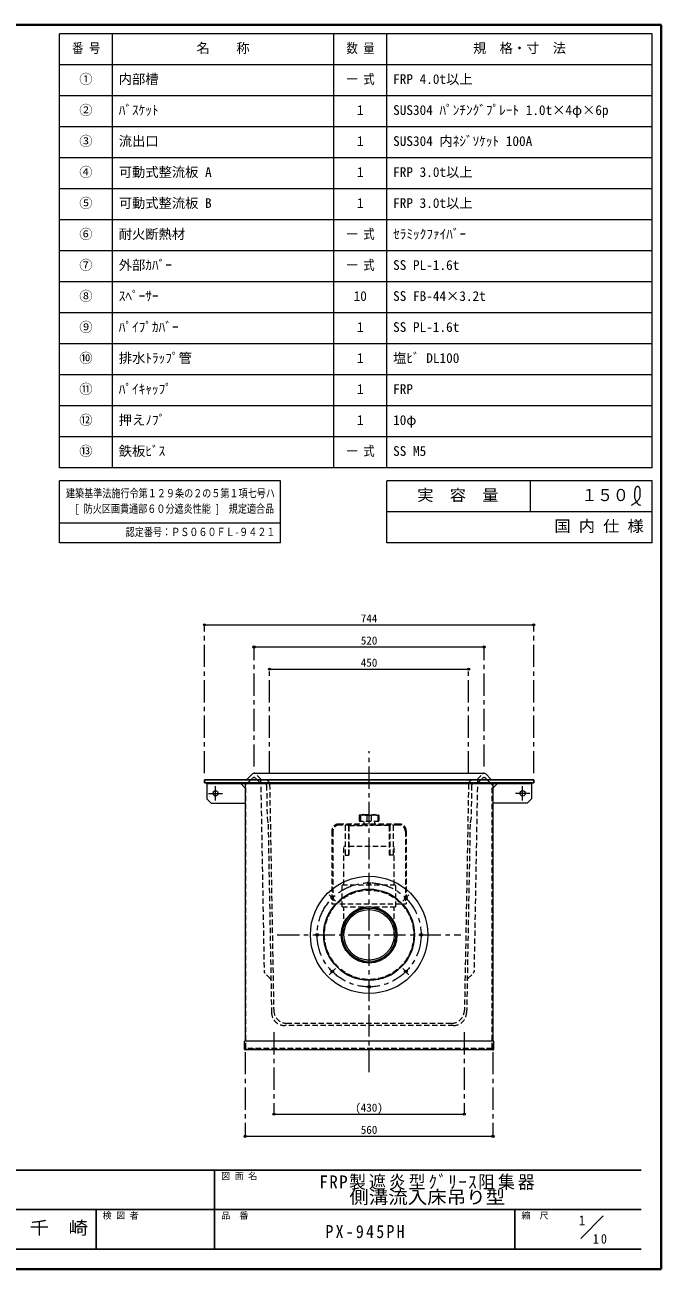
# Model space of a CAD drawing. Units: millimetres at full size, sheet at 1:10. Extents: x -2114 to 1936, y -1399 to 1411.
# Drawn here: x 498 to 1936, y -1399 to 1411 of the extents above; entities that cross this region are included whole.
import ezdxf
from ezdxf.enums import TextEntityAlignment as Align

# ---------------------------------------------------------------- set-up
doc = ezdxf.new("R2010")
doc.units = ezdxf.units.MM
doc.header["$LTSCALE"] = 10
doc.header["$PDMODE"] = 32
doc.header["$PDSIZE"] = 5
doc.linetypes.add('CHAIN1', pattern=[8, 5, -1, 1, -1])
doc.linetypes.add('DASHED1', pattern=[1.8, 1.2, -0.6])
doc.layers.add('0-0_ﾚｲﾔ1', color=4, linetype='Continuous', lineweight=9)
doc.styles.add('ＭＳ ゴシック', font='')
doc.styles.get('ＭＳ ゴシック').set_extended_font_data('MS Gothic')

msp = doc.modelspace()

# ---------------------------------------------------------------- linework, layer by layer
at = {"layer": '0-0_ﾚｲﾔ1', "color": 1, "lineweight": 40}
for p, q in [((1936.08, 1411.36), (-2113.92, 1411.36)), ((1936.08, -1398.64), (1936.08, 1411.36)), ((1936.08, -1398.64), (-2113.92, -1398.64))]:
    msp.add_line(p, q, dxfattribs=at)
at = {"layer": '0-0_ﾚｲﾔ1', "color": 3, "lineweight": 18}
for p, q in [((576.08, 411.36), (576.08, 1391.36)), ((696.08, 411.36), (696.08, 1391.36)), ((1196.08, 411.36), (1196.08, 1391.36)), ((1316.08, 411.36), (1316.08, 1391.36)), ((1916.08, 1321.36), (576.08, 1321.36)), ((1916.08, 1251.36), (576.08, 1251.36)), ((1916.08, 1181.36), (576.08, 1181.36)), ((1916.08, 1111.36), (576.08, 1111.36)), ((1916.08, 1041.36), (576.08, 1041.36)), ((1916.08, 971.36), (576.08, 971.36)), ((1916.08, 901.36), (576.08, 901.36)), ((1916.08, 831.36), (576.08, 831.36)), ((1916.08, 761.36), (576.08, 761.36)), ((1916.08, 691.36), (576.08, 691.36)), ((1916.08, 621.36), (576.08, 621.36)), ((1916.08, 551.36), (576.08, 551.36)), ((1916.08, 481.36), (576.08, 481.36)), ((1916.08, 411.36), (576.08, 411.36)), ((1076.08, 381.36), (576.08, 381.36)), ((576.08, 241.36), (576.08, 381.36)), ((1076.08, 241.36), (1076.08, 381.36)), ((1316.08, 241.36), (1316.08, 381.36)), ((1641.08, 311.36), (1641.08, 381.36)), ((1916.08, 311.36), (1316.08, 311.36)), ((1076.08, 286.36), (576.08, 286.36)), ((1076.08, 241.36), (576.08, 241.36)), ((1916.08, 241.36), (1316.08, 241.36))]:
    msp.add_line(p, q, dxfattribs=at)
at = {"layer": '0-0_ﾚｲﾔ1'}
for p, q in [((904.08, 56.36), (1648.08, 56.36)), ((1536.08, 6.36), (1016.08, 6.36)), ((1051.08, -43.64), (1501.08, -43.64)), ((909.08, -302.24), (909.08, -336.24)), ((996.08, -312.24), (986.08, -302.24)), ((1556.08, -312.24), (1566.08, -302.24)), ((1643.08, -302.24), (1643.08, -336.24)), ((909.08, -336.24), (919.08, -346.24)), ((1643.08, -336.24), (1633.08, -346.24)), ((919.08, -346.24), (996.08, -346.24)), ((1633.08, -346.24), (1556.08, -346.24)), ((1061.08, -1048.64), (1491.08, -1048.64)), ((996.08, -1098.64), (1556.08, -1098.64))]:
    msp.add_line(p, q, dxfattribs=at)
at = {"layer": '0-0_ﾚｲﾔ1', "linetype": 'CHAIN1'}
for p, q in [((904.08, -278.64), (904.08, 56.36)), ((1648.08, -278.64), (1648.08, 56.36)), ((1016.08, -263.64), (1016.08, 6.36)), ((1536.08, -263.64), (1536.08, 6.36)), ((1051.08, -278.64), (1051.08, -43.64)), ((1501.08, -278.64), (1501.08, -43.64)), ((1276.08, -953.64), (1276.08, -228.64)), ((929.08, -340.24), (929.08, -308.24)), ((1623.08, -340.24), (1623.08, -308.24)), ((913.08, -324.24), (945.08, -324.24)), ((1639.08, -324.24), (1607.08, -324.24)), ((1185.92, -553.48), (1200.06, -567.62)), ((1352.09, -567.62), (1366.23, -553.48)), ((1068.58, -643.64), (1483.58, -643.64)), ((1185.92, -733.79), (1200.06, -719.65)), ((1352.09, -719.65), (1366.23, -733.79)), ((1061.08, -863.64), (1061.08, -1048.64)), ((1491.08, -863.64), (1491.08, -1048.64)), ((996.08, -908.64), (996.08, -1098.64)), ((1556.08, -908.64), (1556.08, -1098.64))]:
    msp.add_line(p, q, dxfattribs=at)
at = {"layer": '0-0_ﾚｲﾔ1', "color": 7, "lineweight": 18}
for p, q in [((1000.76, -292.13), (1012.51, -280.14)), ((1016.08, -278.64), (1536.08, -278.64)), ((1551.4, -292.13), (1539.65, -280.14)), ((909.08, -300.64), (909.08, -302.24)), ((909.08, -302.24), (1643.08, -302.24)), ((996.08, -303.04), (996.08, -883.64)), ((1556.08, -303.04), (1556.08, -883.64)), ((1643.08, -300.64), (1643.08, -302.24)), ((1557.68, -883.64), (994.48, -883.64)), ((994.48, -902.04), (994.48, -883.64)), ((1557.68, -902.04), (1557.68, -883.64)), ((1556.08, -903.64), (996.08, -903.64)), ((1754.86, -1329.14), (1805.36, -1278.64))]:
    msp.add_line(p, q, dxfattribs=at)
at = {"layer": '0-0_ﾚｲﾔ1', "linetype": 'DASHED1'}
for p, q in [((1031.4, -292.13), (1019.65, -280.14)), ((1520.76, -292.13), (1532.51, -280.14)), ((997.68, -899.64), (997.68, -302.24)), ((1003.7, -299.13), (1012.51, -290.14)), ((1028.45, -299.13), (1019.65, -290.14)), ((1031.04, -291.77), (1038.95, -726.59)), ((1051.26, -303.45), (1060.54, -814.18)), ((1500.9, -303.45), (1491.61, -814.18)), ((1507.86, -305.55), (1506.53, -378.64)), ((1521.12, -291.77), (1513.21, -726.59)), ((1523.7, -299.13), (1532.51, -290.14)), ((1548.45, -299.13), (1539.65, -290.14)), ((1554.48, -899.64), (1554.48, -302.24)), ((1253.68, -374.44), (1253.68, -387.64)), ((1256.68, -374.44), (1253.68, -374.44)), ((1298.47, -387.64), (1253.68, -387.64)), ((1262.38, -371.73), (1254.47, -373.46)), ((1256.68, -374.44), (1256.68, -387.64)), ((1263.24, -371.64), (1288.92, -371.64)), ((1264.08, -387.64), (1264.08, -393.64)), ((1271.24, -374.44), (1271.24, -387.64)), ((1280.92, -374.44), (1271.24, -374.44)), ((1280.92, -374.44), (1280.92, -387.64)), ((1288.08, -387.64), (1288.08, -393.64)), ((1289.77, -371.73), (1297.69, -373.46)), ((1295.48, -374.44), (1295.48, -387.64)), ((1506.53, -378.64), (1504.26, -393.64)), ((1047.9, -393.64), (1055.63, -819.18)), ((1192.08, -408.64), (1192.08, -573.64)), ((1194.08, -410.64), (1194.08, -573.64)), ((1345.08, -393.64), (1207.08, -393.64)), ((1343.08, -395.64), (1209.08, -395.64)), ((1221.67, -397.14), (1221.67, -463.64)), ((1229.17, -397.14), (1229.17, -463.64)), ((1230.46, -398.14), (1230.46, -463.64)), ((1231.46, -397.14), (1272.68, -397.14)), ((1272.68, -395.64), (1272.68, -397.14)), ((1279.47, -395.64), (1279.47, -397.14)), ((1320.69, -397.14), (1279.47, -397.14)), ((1321.69, -398.14), (1321.69, -463.64)), ((1322.99, -397.14), (1322.99, -463.64)), ((1330.49, -397.14), (1330.49, -463.64)), ((1358.08, -410.64), (1358.08, -573.64)), ((1360.08, -408.64), (1360.08, -573.64)), ((1504.26, -393.64), (1496.52, -819.18)), ((1219.08, -443.64), (1221.67, -443.64)), ((1219.08, -530.64), (1219.08, -443.64)), ((1230.46, -443.64), (1321.69, -443.64)), ((1330.49, -443.64), (1333.08, -443.64)), ((1333.08, -530.64), (1333.08, -443.64)), ((1221.67, -463.64), (1230.46, -463.64)), ((1330.49, -463.64), (1321.69, -463.64)), ((1215.58, -530.64), (1336.58, -530.64)), ((1215.58, -580.64), (1215.58, -530.64)), ((1336.58, -580.64), (1336.58, -530.64)), ((1192.08, -573.64), (1360.08, -573.64)), ((1215.58, -580.64), (1336.58, -580.64)), ((1219.08, -643.64), (1219.08, -580.64)), ((1333.08, -643.64), (1333.08, -580.64)), ((1052.8, -742.2), (1040.44, -730.07)), ((1499.36, -742.2), (1511.71, -730.07)), ((1466.53, -848.64), (1085.63, -848.64)), ((1461.62, -843.64), (1090.54, -843.64)), ((996.08, -901.24), (996.08, -883.64)), ((1556.08, -901.24), (1556.08, -883.64)), ((1555.28, -902.04), (996.88, -902.04)), ((1553.68, -900.44), (998.48, -900.44)), ((1016.08, -900.44), (1016.08, -902.04)), ((1536.08, -900.44), (1536.08, -902.04))]:
    msp.add_line(p, q, dxfattribs=at)
at = {"layer": '0-0_ﾚｲﾔ1', "color": 5, "lineweight": 25}
for p, q in [((904.08, -293.64), (904.08, -300.64)), ((904.08, -293.64), (1648.08, -293.64)), ((904.08, -300.64), (1648.08, -300.64)), ((1648.08, -293.64), (1648.08, -300.64))]:
    msp.add_line(p, q, dxfattribs=at)
at = {"layer": '0-0_ﾚｲﾔ1', "color": 6, "lineweight": 25}
for p, q in [((-2068.92, -1175.06), (1891.08, -1175.06)), ((926.79, -1353.64), (926.79, -1175.06)), ((1891.08, -1264.35), (-144.64, -1264.35)), ((658.94, -1353.64), (658.94, -1264.35)), ((1605.36, -1353.64), (1605.36, -1264.35)), ((1891.08, -1353.64), (-2068.92, -1353.64))]:
    msp.add_line(p, q, dxfattribs=at)
at = {"layer": '0-0_ﾚｲﾔ1', "color": 3, "lineweight": 18}
for points in [[(1916.08, 411.36), (1916.08, 1391.36), (576.08, 1391.36)], [(1916.08, 241.36), (1916.08, 381.36), (1316.08, 381.36)], [(1869.29, 327.01), (1870.38, 327.63), (1872.25, 328.72), (1874.1, 329.84), (1875.93, 331), (1877.71, 332.22), (1879.45, 333.52), (1880.44, 334.31), (1881.16, 334.93), (1882.36, 336.05), (1883.51, 337.23), (1884.57, 338.47), (1885.54, 339.78), (1886.39, 341.16), (1886.83, 341.99), (1887.15, 342.67), (1887.62, 343.87), (1888.02, 345.1), (1888.34, 346.36), (1888.58, 347.63), (1888.76, 348.92), (1888.84, 349.66), (1888.9, 350.43), (1888.95, 351.76), (1888.97, 353.09), (1888.95, 354.42), (1888.91, 355.75), (1888.86, 357.1), (1888.84, 357.88), (1888.82, 358.71), (1888.76, 360.14), (1888.65, 361.56), (1888.43, 362.95), (1888.05, 364.29), (1887.46, 365.58), (1887.01, 366.29), (1886.72, 366.67), (1886.17, 367.29), (1885.54, 367.84), (1884.87, 368.3)], [(1884.87, 368.3), (1884.16, 368.63), (1883.42, 368.82), (1882.99, 368.85), (1882.64, 368.82), (1882.03, 368.69), (1881.43, 368.46), (1880.86, 368.13), (1880.31, 367.74), (1879.8, 367.3), (1879.52, 367.02), (1879.14, 366.59), (1878.57, 365.8), (1878.09, 364.96), (1877.69, 364.09), (1877.36, 363.18), (1877.1, 362.26), (1876.96, 361.72), (1876.82, 361.04), (1876.61, 359.87), (1876.45, 358.68), (1876.31, 357.49), (1876.21, 356.3), (1876.11, 355.11), (1876.05, 354.41), (1875.98, 353.58), (1875.86, 352.15), (1875.76, 350.72), (1875.7, 349.3), (1875.7, 347.88), (1875.78, 346.46), (1875.87, 345.64), (1875.97, 344.93), (1876.21, 343.72), (1876.52, 342.52), (1876.89, 341.33), (1877.31, 340.15), (1877.78, 338.99), (1878.06, 338.33), (1878.27, 337.86)], [(1878.27, 337.86), (1878.65, 337.04), (1879.05, 336.24), (1879.46, 335.44), (1879.9, 334.64), (1880.35, 333.86), (1880.62, 333.4), (1880.94, 332.87), (1881.53, 331.97), (1882.16, 331.09), (1882.83, 330.27), (1883.55, 329.5), (1884.34, 328.82), (1884.82, 328.47), (1885.24, 328.2), (1885.99, 327.8), (1886.77, 327.45), (1887.58, 327.14), (1888.42, 326.86), (1889.26, 326.6), (1889.75, 326.46)]]:
    msp.add_lwpolyline(points, dxfattribs=at)
at = {"layer": '0-0_ﾚｲﾔ1', "linetype": 'DASHED1'}
for points in [[(1044.29, -305.55), (1045.62, -378.64), (1047.9, -393.64)], [(1295.48, -374.44), (1298.47, -374.44), (1298.47, -387.64)]]:
    msp.add_lwpolyline(points, dxfattribs=at)
at = {"layer": '0-0_ﾚｲﾔ1'}
for centre, radius in [((929.08, -324.24), 6), ((1623.08, -324.24), 6), ((1276.08, -643.64), 60.5), ((1276.08, -643.64), 57)]:
    msp.add_circle(centre, radius, dxfattribs=at)
at = {"layer": '0-0_ﾚｲﾔ1', "color": 7, "lineweight": 18}
for centre, radius in [((1276.08, -643.64), 132.5), ((1192.99, -560.55), 3), ((1359.16, -560.55), 3), ((1158.58, -643.64), 3), ((1393.58, -643.64), 3), ((1192.99, -726.72), 3), ((1359.16, -726.72), 3), ((1276.08, -761.14), 3)]:
    msp.add_circle(centre, radius, dxfattribs=at)
at = {"layer": '0-0_ﾚｲﾔ1', "linetype": 'CHAIN1'}
msp.add_circle((1276.08, -643.64), 117.5, dxfattribs=at)
at = {"layer": '0-0_ﾚｲﾔ1', "linetype": 'DASHED1'}
msp.add_circle((1276.08, -526.14), 3, dxfattribs=at)
at = {"layer": '0-0_ﾚｲﾔ1', "color": 5, "lineweight": 25}
for radius in [102.5, 63]:
    msp.add_circle((1276.08, -643.64), radius, dxfattribs=at)
at = {"layer": '0-0_ﾚｲﾔ1', "color": 7, "linetype": 'DASHED1', "lineweight": 18}
msp.add_circle((1276.08, -643.64), 100.9, dxfattribs=at)
at = {"layer": '0-0_ﾚｲﾔ1', "color": 7, "lineweight": 18}
for centre, radius, start, end in [((1016.08, -283.64), 5, 90, 135.6053), ((1536.08, -283.64), 5, 44.3947, 90), ((995.28, -303.04), 0.8, 0, 90), ((997.19, -288.64), 5, 270, 315.6053), ((1554.97, -288.64), 5, 224.3947, 270), ((1556.88, -303.04), 0.8, 90, 180), ((996.08, -902.04), 1.6, 180, 270), ((1556.08, -902.04), 1.6, 270, 0)]:
    msp.add_arc(centre, radius, start, end, dxfattribs=at)
at = {"layer": '0-0_ﾚｲﾔ1', "linetype": 'DASHED1'}
for centre, radius, start, end in [((1016.08, -283.64), 5, 44.3947, 90), ((1536.08, -283.64), 5, 90, 135.6053), ((996.08, -302.24), 1.6, 0, 90), ((1000.13, -295.64), 5, 270, 315.6053), ((1016.08, -293.64), 5, 44.3947, 135.6053), ((1032.03, -295.64), 5, 224.3947, 270), ((1034.97, -288.64), 5, 224.3947, 270), ((1039.29, -305.64), 5, 1.04163, 90), ((1041.26, -303.64), 10, 1.04163, 90), ((1510.9, -303.64), 10, 90, 178.95837), ((1512.86, -305.64), 5, 90, 178.95837), ((1517.19, -288.64), 5, 270, 315.6053), ((1520.13, -295.64), 5, 270, 315.6053), ((1536.08, -293.64), 5, 44.3947, 135.6053), ((1552.03, -295.64), 5, 224.3947, 270), ((1556.08, -302.24), 1.6, 90, 180), ((1254.68, -374.44), 1, 102.36697, 180), ((1263.96, -406.99), 33.35, 77.38992, 102.61008), ((1263.24, -375.64), 4, 90, 102.36697), ((1288.2, -406.99), 33.35, 77.38992, 102.61008), ((1288.92, -375.64), 4, 77.63303, 90), ((1297.47, -374.44), 1, 0, 77.63303), ((1207.08, -408.64), 15, 90, 180), ((1209.08, -410.64), 15, 90, 180), ((1223.17, -397.14), 1.5, 90, 180), ((1230.67, -397.14), 1.5, 90, 180), ((1231.46, -398.14), 1, 90, 180), ((1320.69, -398.14), 1, 0, 90), ((1321.49, -397.14), 1.5, 0, 90), ((1328.99, -397.14), 1.5, 0, 90), ((1343.08, -410.64), 15, 0, 90), ((1345.08, -408.64), 15, 0, 90), ((1043.95, -726.5), 5, 181.04163, 225.52081), ((1508.21, -726.5), 5, 314.47919, 358.95837), ((1049.3, -745.77), 5, 1.04163, 45.52081), ((1502.86, -745.77), 5, 134.47919, 178.95837), ((1090.54, -813.64), 30, 181.04163, 270), ((1461.62, -813.64), 30, 270, 358.95837), ((1085.63, -818.64), 30, 181.04163, 270), ((1466.53, -818.64), 30, 270, 358.95837), ((997.68, -900.44), 1.6, 180, 270), ((996.88, -901.24), 0.8, 180, 270), ((998.48, -899.64), 0.8, 180, 270), ((1553.68, -899.64), 0.8, 270, 0), ((1554.48, -900.44), 1.6, 270, 0), ((1555.28, -901.24), 0.8, 270, 0)]:
    msp.add_arc(centre, radius, start, end, dxfattribs=at)
at = {"layer": '0-0_ﾚｲﾔ1', "color": 1}
for p in [(904.08, 56.36), (1648.08, 56.36), (1016.08, 6.36), (1536.08, 6.36), (1051.08, -43.64), (1501.08, -43.64), (1061.08, -1048.64), (1491.08, -1048.64), (996.08, -1098.64), (1556.08, -1098.64)]:
    msp.add_point(p, dxfattribs=at)

# ---------------------------------------------------------------- texts
at = {"layer": '0-0_ﾚｲﾔ1', "color": 7, "style": 'ＭＳ ゴシック'}
for s, height, width, p in [('番 号', 21.99, 0.85, (604.83, 1341.36)), ('数 量', 21.99, 0.85, (1224.83, 1341.36)), ('一 式', 21.99, 0.85, (1224.83, 1271.36)), ('一 式', 21.99, 0.85, (1224.83, 921.36)), ('一 式', 21.99, 0.85, (1224.83, 851.36)), ('一 式', 21.99, 0.85, (1224.83, 431.36)), ('建築基準法施行令第１２９条の２の５第１項七号ハ', 18.33, 0.8, (591.08, 338.86)), ('実\u3000容\u3000量', 25.66, 1.05, (1384.83, 328.86)), ('１５０', 27.49, 0.95, (1756.08, 327.61)), ('[ 防火区画貫通部６０分遮炎性能 ]\u3000規定適合品', 18.33, 0.8, (611.08, 303.86)), ('国 内 仕 様', 25.66, 1.05, (1694.83, 258.86)), ('認定番号：ＰＳ０６０ＦＬ-９４２１', 18.33, 0.8, (726.08, 251.36)), ('側溝流入床吊り型', 29.33, 1.1, (1231.44, -1259.71)), ('千\u3000崎', 29.33, 1.1, (508.94, -1328.99))]:
    msp.add_text(s, height=height, dxfattribs=dict(at, width=width)).set_placement(p, align=Align.BOTTOM_LEFT)
for s, height, p in [('名\u3000\u3000称', 21.99, (886.08, 1341.36)), ('規\u3000格・寸\u3000法', 21.99, (1511.08, 1341.36)), ('①', 21.99, (621.08, 1271.36)), ('内部槽', 21.99, (710.36, 1271.36)), ('FRP 4.0t以上', 21.99, (1330.36, 1271.36)), ('②', 21.99, (621.08, 1201.36)), ('ﾊﾞｽｹｯﾄ', 21.99, (710.36, 1201.36)), ('1', 21.99, (1248.58, 1201.36)), ('SUS304 ﾊﾟﾝﾁﾝｸﾞﾌﾟﾚｰﾄ 1.0t×4φ×6p', 21.99, (1330.36, 1201.36)), ('③', 21.99, (621.08, 1131.36)), ('流出口', 21.99, (710.36, 1131.36)), ('1', 21.99, (1248.58, 1131.36)), ('SUS304 内ﾈｼﾞｿｹｯﾄ 100A', 21.99, (1330.36, 1131.36)), ('④', 21.99, (621.08, 1061.36)), ('可動式整流板 A', 21.99, (710.36, 1061.36)), ('1', 21.99, (1248.58, 1061.36)), ('FRP 3.0t以上', 21.99, (1330.36, 1061.36)), ('⑤', 21.99, (621.08, 991.36)), ('可動式整流板 B', 21.99, (710.36, 991.36)), ('1', 21.99, (1248.58, 991.36)), ('FRP 3.0t以上', 21.99, (1330.36, 991.36)), ('⑥', 21.99, (621.08, 921.36)), ('耐火断熱材', 21.99, (710.36, 921.36)), ('ｾﾗﾐｯｸﾌｧｲﾊﾞｰ', 21.99, (1330.36, 921.36)), ('⑦', 21.99, (621.08, 851.36)), ('外部ｶﾊﾞｰ', 21.99, (710.36, 851.36)), ('SS PL-1.6t', 21.99, (1330.36, 851.36)), ('⑧', 21.99, (621.08, 781.36)), ('ｽﾍﾟｰｻｰ', 21.99, (710.36, 781.36)), ('10', 21.99, (1241.08, 781.36)), ('SS FB-44×3.2t', 21.99, (1330.36, 781.36)), ('⑨', 21.99, (621.08, 711.36)), ('ﾊﾟｲﾌﾟｶﾊﾞｰ', 21.99, (710.36, 711.36)), ('1', 21.99, (1248.58, 711.36)), ('SS PL-1.6t', 21.99, (1330.36, 711.36)), ('⑩', 21.99, (621.08, 641.36)), ('排水ﾄﾗｯﾌﾟ管', 21.99, (710.36, 641.36)), ('1', 21.99, (1248.58, 641.36)), ('塩ﾋﾞ DL100', 21.99, (1330.36, 641.36)), ('⑪', 21.99, (621.08, 571.36)), ('ﾊﾟｲｷｬｯﾌﾟ', 21.99, (710.36, 571.36)), ('1', 21.99, (1248.58, 571.36)), ('FRP', 21.99, (1330.36, 571.36)), ('⑫', 21.99, (621.08, 501.36)), ('押えﾉﾌﾞ', 21.99, (710.36, 501.36)), ('1', 21.99, (1248.58, 501.36)), ('10φ', 21.99, (1330.36, 501.36)), ('⑬', 21.99, (621.08, 431.36)), ('鉄板ﾋﾞｽ', 21.99, (710.36, 431.36)), ('SS M5', 21.99, (1330.36, 431.36)), ('744', 18.33, (1257.33, 56.36)), ('520', 18.33, (1257.33, 6.36)), ('450', 18.33, (1257.33, -43.64)), ('(430)', 18.33, (1244.83, -1048.64)), ('560', 18.33, (1257.33, -1098.64)), ('図 面 名', 14.66, (941.79, -1200.06)), ('検 図 者', 14.66, (673.94, -1289.35)), ('品\u3000番', 14.66, (941.79, -1289.35)), ('縮\u3000尺', 14.66, (1620.36, -1289.35)), ('1', 21.99, (1749.78, -1306.16))]:
    msp.add_text(s, height=height, dxfattribs=at).set_placement(p, align=Align.BOTTOM_LEFT)
at = {"layer": '0-0_ﾚｲﾔ1', "color": 7, "attachment_point": 7, "style": 'ＭＳ ゴシック'}
for s, insert, char_height in [('\\T1.18;\\W0.95;FRP製遮炎型ｸﾞﾘｰｽ阻集器', (1163.94, -1219.71), 29.33), ('\\T1.28;\\W0.9;PX-945PH', (1177.33, -1328.99), 29.33), ('\\T1.36;\\W0.9;10', (1781.75, -1341.54), 21.99)]:
    msp.add_mtext(s, dxfattribs=dict(at, insert=insert, char_height=char_height))

doc.saveas('drawing.dxf')
